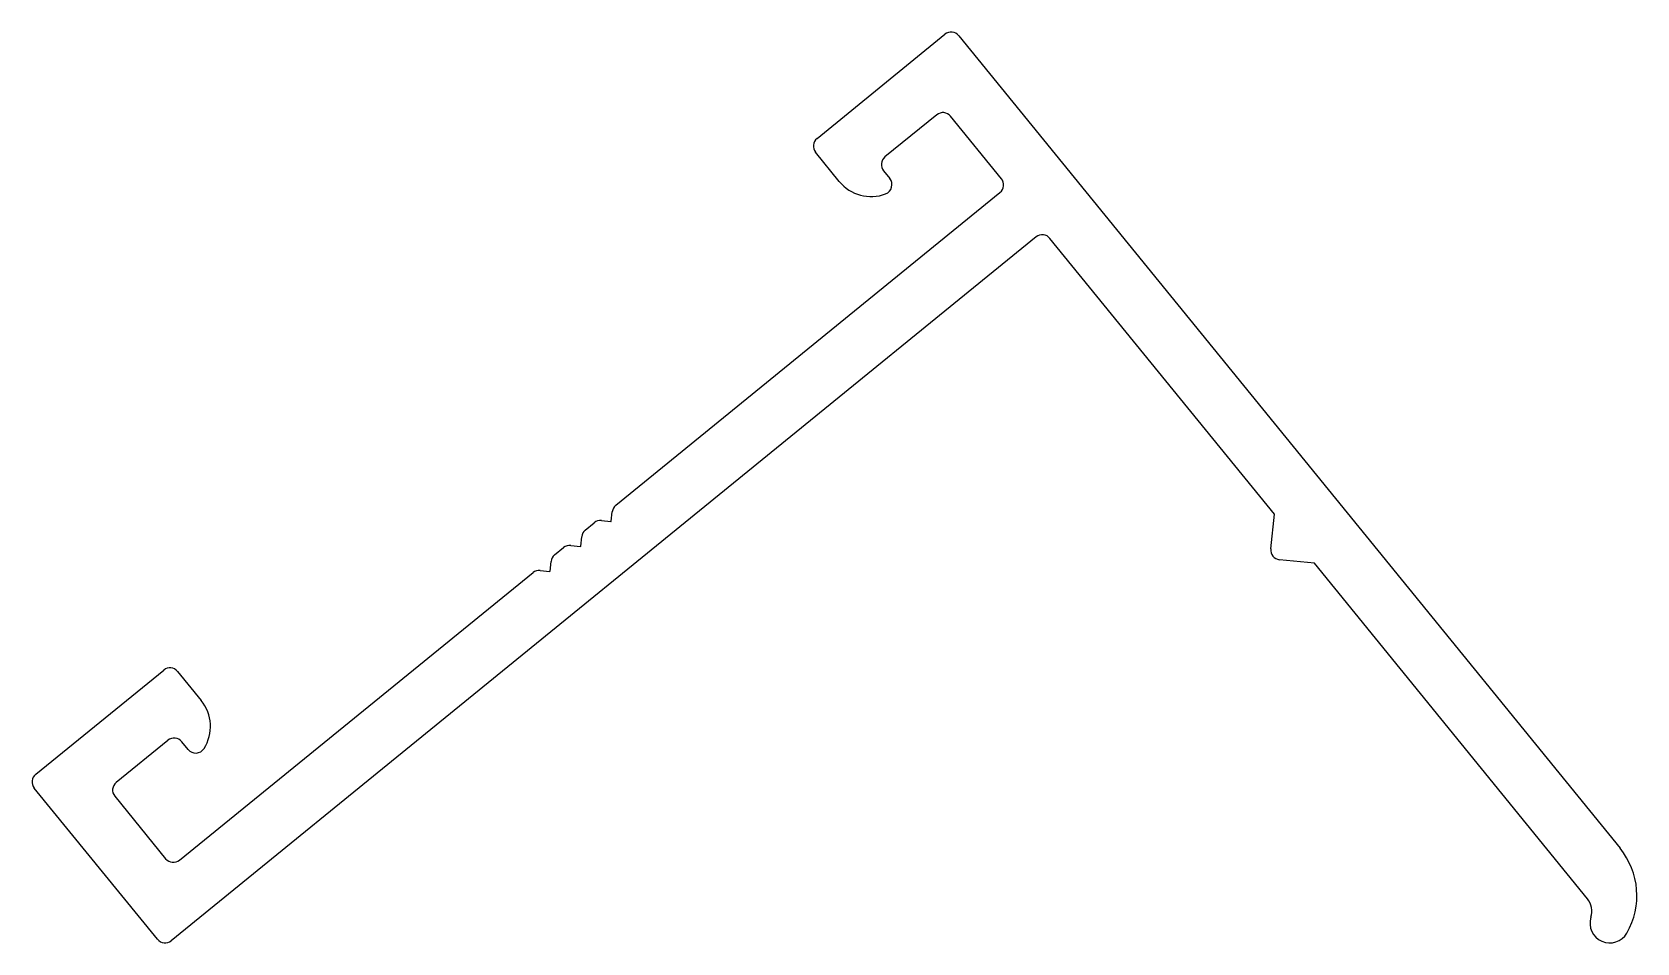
# Model space of a CAD drawing. Extents: x -20.6 to 20.1, y 0.1 to 23.2.
import ezdxf

# ---------------------------------------------------------------- set-up
doc = ezdxf.new("R2010")
doc.units = 0
doc.layers.add('1', color=7, linetype='CONTINUOUS')

msp = doc.modelspace()

# ---------------------------------------------------------------- linework, layer by layer
at = {"layer": '1', "color": 7, "linetype": 'CONTINUOUS'}
for p, q in [((-0.717, 20.489), (2.525, 23.127)), ((2.877, 23.091), (19.63, 2.503)), ((2.316, 21.087), (1.005, 20.02)), ((3.955, 19.469), (2.668, 21.051)), ((-0.153, 19.4), (-0.753, 20.137)), ((0.969, 19.669), (1.127, 19.475)), ((-5.813, 11.198), (3.919, 19.117)), ((4.834, 17.992), (-17.078, 0.162)), ((10.871, 10.97), (5.186, 17.956)), ((-5.928, 10.789), (-5.903, 11.03)), ((-6.588, 10.567), (-6.361, 10.752)), ((-6.178, 10.806), (-5.937, 10.782)), ((10.78, 10.089), (10.871, 10.97)), ((-6.953, 10.175), (-6.713, 10.151)), ((-6.704, 10.158), (-6.679, 10.398)), ((-7.479, 9.527), (-7.455, 9.767)), ((-7.364, 9.936), (-7.137, 10.121)), ((11.885, 9.724), (11.003, 9.814)), ((-16.868, 2.202), (-7.912, 9.489)), ((-7.729, 9.544), (-7.488, 9.52)), ((18.803, 1.222), (11.885, 9.724)), ((-20.511, 4.381), (-17.269, 7.02)), ((-16.917, 6.983), (-16.317, 6.246)), ((-17.161, 5.238), (-18.471, 4.172)), ((-16.651, 5.008), (-16.809, 5.202)), ((-17.429, 0.198), (-20.547, 4.03)), ((-18.508, 3.82), (-17.22, 2.238))]:
    msp.add_line(p, q, dxfattribs=at)
for centre, radius, start, end in [((2.683, 22.933), 0.25, 39.1364, 129.1364), ((2.474, 20.893), 0.25, 39.1364, 129.1364), ((-0.559, 20.295), 0.25, 129.1364, 219.1364), ((1.163, 19.826), 0.25, 129.1364, 219.1364), ((0.654, 20.056), 1.04, 219.1364, 290.6877), ((0.933, 19.317), 0.25, 290.6877, 39.1364), ((3.761, 19.311), 0.25, 309.1364, 39.1364), ((4.992, 17.798), 0.25, 39.1364, 129.1364), ((-5.655, 11.004), 0.25, 129.1364, 174.1364), ((-6.203, 10.558), 0.25, 84.1364, 129.1364), ((-5.936, 10.79), 0.008, 264.1364, 354.1364), ((-6.979, 9.927), 0.25, 84.1364, 129.1364), ((-6.43, 10.373), 0.25, 129.1364, 174.1364), ((-7.206, 9.742), 0.25, 129.1364, 174.1364), ((-6.712, 10.159), 0.008, 264.1364, 354.1364), ((11.029, 10.063), 0.25, 174.1364, 264.1364), ((-7.754, 9.296), 0.25, 84.1364, 129.1364), ((-7.487, 9.527), 0.008, 264.1364, 354.1364), ((-17.111, 6.826), 0.25, 39.1364, 129.1364), ((-17.124, 5.59), 1.04, 327.5851, 39.1364), ((-17.003, 5.045), 0.25, 39.1364, 129.1364), ((-16.457, 5.166), 0.25, 219.1364, 327.5851), ((-20.353, 4.187), 0.25, 129.1364, 219.1364), ((-18.314, 3.978), 0.25, 129.1364, 219.1364), ((18.156, 1.304), 1.9, 330.0612, 39.1364), ((-17.026, 2.396), 0.25, 219.1364, 309.1364), ((18.416, 0.906), 0.5, 342.5034, 39.1364), ((19.369, 0.605), 0.5, 162.5034, 330.0612), ((-17.236, 0.356), 0.25, 219.1364, 309.1364)]:
    msp.add_arc(centre, radius, start, end, dxfattribs=at)

doc.saveas('drawing.dxf')
